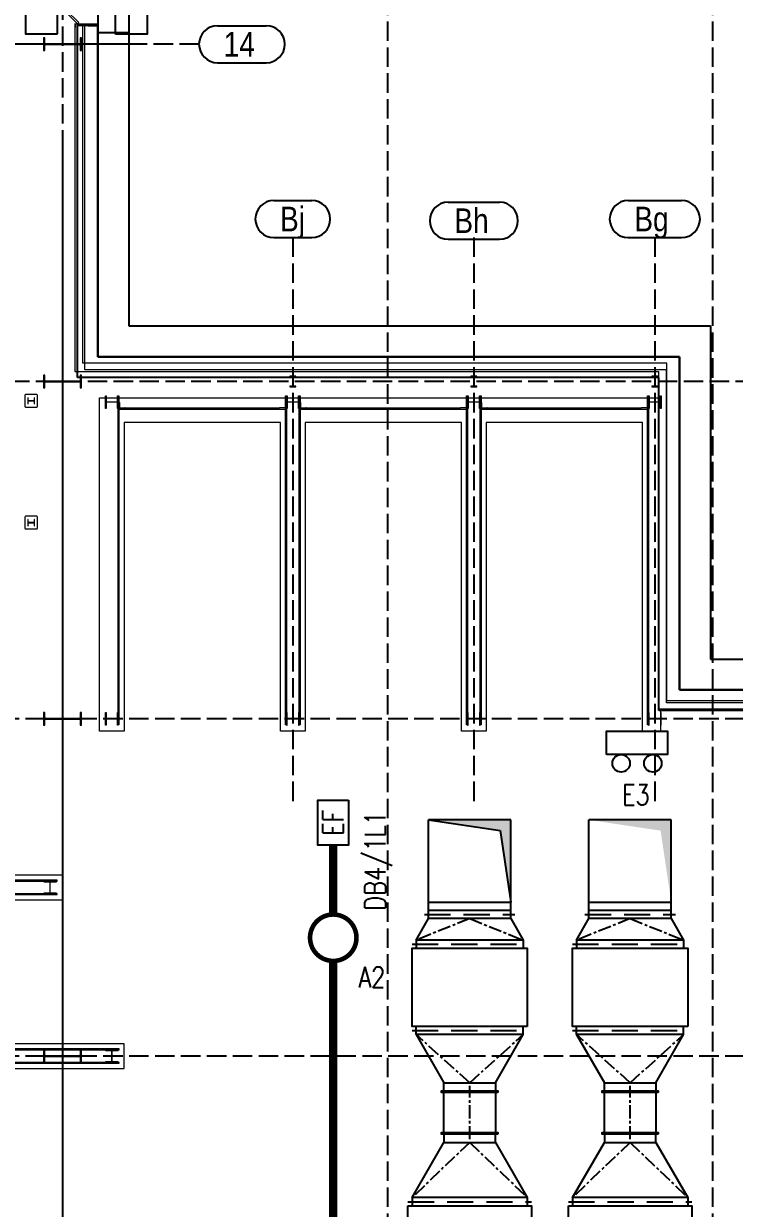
# Model space of a CAD drawing. Header units: millimetres. Extents: x 91119 to 433967, y 16708 to 144224.
# Drawn here: x 337210 to 354484, y 99793 to 128593 of the extents above; entities that cross this region are included whole.
import ezdxf
from ezdxf.enums import TextEntityAlignment as Align

# ---------------------------------------------------------------- set-up
doc = ezdxf.new("R2010")
doc.units = ezdxf.units.MM
doc.header["$LTSCALE"] = 100
for name, pattern in [('121217 IES and EMR$0$XKITLINE00', [0]), ('121217 IES and EMR$0$XKITLINE03', [6.299213, 4.724409, -1.574803]), ('CENTER', [50.8, 31.75, -6.35, 6.35, -6.35]), ('DASHED', [19.05, 12.7, -6.35]), ('HIDDEN', [9.525, 6.35, -3.175])]:
    doc.linetypes.add(name, pattern=pattern)
doc.layers.add('121217 IES and EMR$0$G3 Fab Prts-22 Door-Plan', color=7, linetype='Continuous', lineweight=5)
for name, color, linetype in [('121217 IES and EMR$0$grid', 8, 'Continuous'), ('121217 IES and EMR$0$layout', 8, 'Continuous'), ('121217 IES and EMR$0$Xref', 8, 'Continuous'), ('Lighting', 5, 'Continuous'), ('Vent', 3, 'Continuous')]:
    doc.layers.add(name, color=color, linetype=linetype)
doc.styles.add('121217 IES and EMR$0$CENTURY_GOTHIC', font='GOTHIC.TTF')
doc.styles.add('ROMANS', font='romans.shx', dxfattribs={"width": 0.8, "height": 2.5})

# ---------------------------------------------------------------- blocks, each defined once
blk = doc.blocks.new('121217 IES and EMR$0$Group-91-1')
at = {"layer": '121217 IES and EMR$0$G3 Fab Prts-22 Door-Plan', "color": 7, "linetype": 'Continuous', "lineweight": 5, "transparency": 33554687, "flags": 128}
blk.add_lwpolyline([(-408, 250), (169, 827), (200, 796), (-377, 219)], close=True, dxfattribs=at)
blk = doc.blocks.new('121217 IES and EMR$0$Group-92-1')
at = {"layer": '121217 IES and EMR$0$G3 Fab Prts-22 Door-Plan', "color": 7, "linetype": 'Continuous', "lineweight": 5, "transparency": 33554687}
for p, q in [((-408, 250), (169, 827)), ((-377, 219), (200, 796)), ((169, 827), (200, 796)), ((-408, 250), (-377, 219))]:
    blk.add_line(p, q, dxfattribs=at)
at = {"layer": '121217 IES and EMR$0$G3 Fab Prts-22 Door-Plan', "color": 7, "transparency": 33554687}
blk.add_blockref('121217 IES and EMR$0$Group-91-1', (0, 0), dxfattribs=at)
blk = doc.blocks.new('121217 IES and EMR$0$Group-87-1')
at = {"layer": '121217 IES and EMR$0$G3 Fab Prts-22 Door-Plan', "color": 7, "linetype": 'Continuous', "lineweight": 5, "transparency": 33554687}
for p, q in [((-450, 250.5), (-450, -250.5)), ((450, 250.5), (450, -250.5))]:
    blk.add_line(p, q, dxfattribs=at)
blk = doc.blocks.new('121217 IES and EMR$0$Group-88-1')
at = {"layer": '121217 IES and EMR$0$G3 Fab Prts-22 Door-Plan', "color": 7, "linetype": 'Continuous', "lineweight": 5, "transparency": 33554687, "flags": 128}
for points in [[(-450, 250.5), (-408, 250.5), (-408, -250.5), (-450, -250.5)], [(408, 250.5), (450, 250.5), (450, -250.5), (408, -250.5)]]:
    blk.add_lwpolyline(points, close=True, dxfattribs=at)

msp = doc.modelspace()

# ---------------------------------------------------------------- linework, layer by layer
at = {"layer": '121217 IES and EMR$0$grid', "linetype": '121217 IES and EMR$0$XKITLINE03'}
for p, q in [((338152, 138606), (338152, 22312)), ((346052, 138095), (346052, 25094)), ((353952, 138095), (353952, 25094)), ((341471, 128094), (284783, 128094)), ((339926, 128094), (333848, 128094)), ((338152, 125834), (338152, 30795)), ((343752, 123394), (343752, 109694)), ((348152, 123394), (348152, 109694)), ((352552, 123394), (352552, 109694)), ((356246, 119894), (284783, 119894)), ((409538, 111694), (255652, 111694)), ((409538, 103494), (255652, 103494))]:
    msp.add_line(p, q, dxfattribs=at)
at = {"layer": '121217 IES and EMR$0$grid', "linetype": '121217 IES and EMR$0$XKITLINE00'}
for p, q in [((341921, 128544), (343108, 128544)), ((341921, 127644), (343108, 127644)), ((343291, 124294), (344213, 124294)), ((347529, 124253), (348776, 124253)), ((351904, 124294), (353201, 124294)), ((343291, 123394), (344213, 123394)), ((347529, 123353), (348776, 123353)), ((351904, 123394), (353201, 123394))]:
    msp.add_line(p, q, dxfattribs=at)
for centre, start, end in [((341921, 128094), 90, 270), ((343108, 128094), 270, 90), ((343291, 123844), 90, 270), ((344213, 123844), 270, 90), ((347529, 123803), 90, 270), ((348776, 123803), 270, 90), ((351904, 123844), 90, 270), ((353201, 123844), 270, 90)]:
    msp.add_arc(centre, 450, start, end, dxfattribs=at)
at = {"layer": '121217 IES and EMR$0$layout', "transparency": 33554687}
for p, q in [((339766, 137775), (339766, 121244)), ((339016, 137025), (339016, 120494)), ((338515, 119993), (338515, 128550)), ((339016, 120494), (339016, 128550)), ((339766, 128367), (339016, 128367)), ((339766, 128367), (339766, 121244)), ((339766, 121244), (353904, 121244)), ((339766, 121244), (353904, 121244)), ((353904, 121244), (353904, 113144)), ((353904, 121244), (353904, 113144)), ((339016, 120494), (353154, 120494)), ((353154, 120494), (339016, 120494)), ((353154, 120494), (353154, 112394)), ((353154, 112394), (353154, 120494)), ((352653, 119993), (338515, 119993)), ((352653, 111893), (352653, 119993)), ((353904, 113144), (374728, 113144)), ((353904, 113144), (373310, 113144)), ((353154, 112394), (375478, 112394)), ((361439, 112394), (353154, 112394)), ((361439, 111893), (352653, 111893))]:
    msp.add_line(p, q, dxfattribs=at)
at = {"layer": '121217 IES and EMR$0$layout'}
for p, q in [((339016, 137025), (339016, 120494)), ((338766, 128550), (338515, 128550)), ((338515, 128550), (338515, 128550)), ((338515, 128550), (338515, 128550)), ((338766, 128550), (339016, 128550)), ((339016, 128550), (339016, 128550)), ((339016, 128550), (339016, 128550)), ((339016, 120494), (353154, 120494)), ((353154, 120494), (353154, 112394)), ((353154, 112394), (398057, 112394))]:
    msp.add_line(p, q, dxfattribs=at)
at = {"layer": '121217 IES and EMR$0$layout', "linetype": 'Continuous', "lineweight": 5, "transparency": 33554687}
for p, q in [((338515, 128550), (338515, 128592)), ((338515, 128592), (339016, 128592)), ((338700, 120178), (338700, 128550)), ((338700, 120178), (338700, 128550)), ((339016, 128550), (339016, 128592)), ((352838, 120178), (338700, 120178)), ((352838, 120178), (338700, 120178)), ((352838, 112078), (352838, 120178)), ((352838, 112078), (352838, 120178)), ((361439, 112078), (352838, 112078)), ((361439, 112078), (352838, 112078))]:
    msp.add_line(p, q, dxfattribs=at)
at = {"layer": '121217 IES and EMR$0$Xref', "linetype": 'Continuous', "lineweight": 15}
for p, q in [((338452, 128594), (338452, 128504)), ((338452, 128504), (338466, 128504)), ((338466, 128504), (338466, 128575)), ((338478, 128587), (338626, 128587)), ((338638, 128575), (338638, 128504)), ((338638, 128504), (338652, 128504)), ((338652, 128504), (338652, 128594)), ((337693, 128246), (337693, 127941)), ((337721, 128246), (337693, 128246)), ((337721, 128121), (337721, 128246)), ((338584, 128246), (338584, 128121)), ((338612, 128246), (338584, 128246)), ((338612, 127941), (338612, 128246)), ((337693, 127941), (337721, 127941)), ((337721, 127941), (337721, 128066)), ((338565, 128102), (337740, 128102)), ((337740, 128085), (338565, 128085)), ((338584, 128066), (338584, 127941)), ((338584, 127941), (338612, 127941)), ((337693, 120046), (337693, 119741)), ((337721, 120046), (337693, 120046)), ((337721, 119921), (337721, 120046)), ((337721, 119741), (337721, 119866)), ((338565, 119902), (337740, 119902)), ((337740, 119885), (338565, 119885)), ((338584, 120046), (338584, 119921)), ((338612, 120046), (338584, 120046)), ((338584, 119866), (338584, 119741)), ((338612, 119741), (338612, 120046)), ((343679, 120022), (343679, 120011)), ((343826, 120022), (343679, 120022)), ((343679, 120011), (343742, 120011)), ((343749, 120003), (343749, 119784)), ((343756, 119784), (343756, 120003)), ((343763, 120011), (343826, 120011)), ((343826, 120011), (343826, 120022)), ((348079, 120022), (348079, 120011)), ((348226, 120022), (348079, 120022)), ((348079, 120011), (348142, 120011)), ((348149, 120003), (348149, 119784)), ((348156, 119784), (348156, 120003)), ((348163, 120011), (348226, 120011)), ((348226, 120011), (348226, 120022)), ((352479, 120022), (352479, 120011)), ((352626, 120022), (352479, 120022)), ((352479, 120011), (352542, 120011)), ((352549, 120003), (352549, 119784)), ((352556, 119784), (352556, 120003)), ((352563, 120011), (352626, 120011)), ((352626, 120011), (352626, 120022)), ((337693, 119741), (337721, 119741)), ((338584, 119741), (338612, 119741)), ((343679, 119777), (343679, 119766)), ((343742, 119777), (343679, 119777)), ((343679, 119766), (343826, 119766)), ((343826, 119777), (343763, 119777)), ((343826, 119766), (343826, 119777)), ((348079, 119777), (348079, 119766)), ((348142, 119777), (348079, 119777)), ((348079, 119766), (348226, 119766)), ((348226, 119777), (348163, 119777)), ((348226, 119766), (348226, 119777)), ((352479, 119777), (352479, 119766)), ((352542, 119777), (352479, 119777)), ((352479, 119766), (352626, 119766)), ((352626, 119777), (352563, 119777)), ((352626, 119766), (352626, 119777)), ((337693, 111846), (337693, 111541)), ((337721, 111846), (337693, 111846)), ((337721, 111721), (337721, 111846)), ((338584, 111846), (338584, 111721)), ((338612, 111846), (338584, 111846)), ((338612, 111541), (338612, 111846)), ((343599, 111846), (343599, 111541)), ((343614, 111846), (343599, 111846)), ((343614, 111714), (343614, 111846)), ((343906, 111846), (343891, 111846)), ((343891, 111846), (343891, 111714)), ((343906, 111541), (343906, 111846)), ((347999, 111846), (347999, 111541)), ((348014, 111846), (347999, 111846)), ((348014, 111714), (348014, 111846)), ((348306, 111846), (348291, 111846)), ((348291, 111846), (348291, 111714)), ((348306, 111541), (348306, 111846)), ((352399, 111846), (352399, 111541)), ((352414, 111846), (352399, 111846)), ((352414, 111714), (352414, 111846)), ((352706, 111846), (352691, 111846)), ((352691, 111846), (352691, 111714)), ((352706, 111541), (352706, 111846)), ((337693, 111541), (337721, 111541)), ((337721, 111541), (337721, 111666)), ((338565, 111702), (337740, 111702)), ((337740, 111685), (338565, 111685)), ((338584, 111666), (338584, 111541)), ((338584, 111541), (338612, 111541)), ((343599, 111541), (343614, 111541)), ((343614, 111541), (343614, 111674)), ((343876, 111699), (343629, 111699)), ((343629, 111689), (343876, 111689)), ((343891, 111674), (343891, 111541)), ((343891, 111541), (343906, 111541)), ((347999, 111541), (348014, 111541)), ((348014, 111541), (348014, 111674)), ((348276, 111699), (348029, 111699)), ((348029, 111689), (348276, 111689)), ((348291, 111674), (348291, 111541)), ((348291, 111541), (348306, 111541)), ((352399, 111541), (352414, 111541)), ((352414, 111541), (352414, 111674)), ((352676, 111699), (352429, 111699)), ((352429, 111689), (352676, 111689)), ((352691, 111674), (352691, 111541)), ((352691, 111541), (352706, 111541)), ((337693, 103646), (337693, 103341)), ((337721, 103646), (337693, 103646)), ((337721, 103521), (337721, 103646)), ((337721, 103341), (337721, 103466)), ((338565, 103502), (337740, 103502)), ((337740, 103485), (338565, 103485)), ((338584, 103646), (338584, 103521)), ((338612, 103646), (338584, 103646)), ((338584, 103466), (338584, 103341)), ((338612, 103341), (338612, 103646)), ((337693, 103341), (337721, 103341)), ((338584, 103341), (338612, 103341))]:
    msp.add_line(p, q, dxfattribs=at)
at = {"layer": '121217 IES and EMR$0$Xref', "linetype": 'Continuous', "lineweight": 20}
for p, q in [((338452, 128504), (338452, 128102)), ((338652, 120337), (338652, 128504)), ((338452, 128085), (338452, 120137)), ((338452, 120137), (352641, 120137)), ((352841, 120337), (338652, 120337)), ((352641, 120137), (352641, 119399)), ((352841, 112134), (352841, 120337)), ((337237, 119559), (337237, 119289)), ((337527, 119579), (337257, 119579)), ((337547, 119289), (337547, 119559)), ((339199, 119241), (339199, 119546)), ((339199, 119546), (339214, 119546)), ((339214, 119546), (339214, 119414)), ((339491, 119414), (339491, 119546)), ((339491, 119546), (339506, 119546)), ((339506, 119546), (339506, 119241)), ((339507, 119544), (339527, 119544)), ((339507, 111544), (339507, 119544)), ((339527, 119544), (339527, 111544)), ((343578, 119544), (343598, 119544)), ((343578, 111544), (343578, 119544)), ((343598, 119544), (343598, 111544)), ((343599, 119241), (343599, 119546)), ((343599, 119546), (343614, 119546)), ((343614, 119546), (343614, 119414)), ((343891, 119414), (343891, 119546)), ((343891, 119546), (343906, 119546)), ((343906, 119546), (343906, 119241)), ((343907, 119544), (343927, 119544)), ((343907, 111544), (343907, 119544)), ((343927, 119544), (343927, 111544)), ((347978, 119544), (347998, 119544)), ((347978, 111544), (347978, 119544)), ((347998, 119544), (347998, 111544)), ((347999, 119241), (347999, 119546)), ((347999, 119546), (348014, 119546)), ((348014, 119546), (348014, 119414)), ((348291, 119414), (348291, 119546)), ((348291, 119546), (348306, 119546)), ((348306, 119546), (348306, 119241)), ((348307, 119544), (348327, 119544)), ((348307, 111544), (348307, 119544)), ((348327, 119544), (348327, 111544)), ((352378, 119544), (352398, 119544)), ((352378, 111544), (352378, 119544)), ((352398, 119544), (352398, 111544)), ((352399, 119241), (352399, 119546)), ((352399, 119546), (352414, 119546)), ((352414, 119546), (352414, 119414)), ((352691, 119414), (352691, 119546)), ((352691, 119546), (352706, 119546)), ((352706, 119546), (352706, 119241)), ((337257, 119269), (337527, 119269)), ((337314, 119500), (337314, 119347)), ((337323, 119500), (337314, 119500)), ((337314, 119347), (337323, 119347)), ((337323, 119435), (337323, 119500)), ((337323, 119347), (337323, 119413)), ((337454, 119427), (337331, 119427)), ((337331, 119420), (337454, 119420)), ((337462, 119500), (337462, 119435)), ((337471, 119500), (337462, 119500)), ((337462, 119413), (337462, 119347)), ((337462, 119347), (337471, 119347)), ((337471, 119347), (337471, 119500)), ((339052, 119494), (339199, 119494)), ((339052, 111394), (339052, 119494)), ((339214, 119241), (339199, 119241)), ((339214, 119494), (339491, 119494)), ((339214, 119374), (339214, 119241)), ((339229, 119399), (339476, 119399)), ((339476, 119389), (339229, 119389)), ((339491, 119241), (339491, 119374)), ((339506, 119241), (339491, 119241)), ((339506, 119494), (339507, 119494)), ((339527, 119494), (343578, 119494)), ((339527, 119244), (339527, 119394)), ((339527, 119394), (339531, 119394)), ((339532, 119244), (339527, 119244)), ((339532, 119244), (339532, 119224)), ((339539, 119386), (339539, 119272)), ((339555, 119256), (339669, 119256)), ((339677, 119248), (339677, 119244)), ((343428, 119244), (339677, 119244)), ((343428, 119248), (343428, 119244)), ((343550, 119256), (343436, 119256)), ((343566, 119386), (343566, 119272)), ((343573, 119224), (343573, 119244)), ((343573, 119244), (343578, 119244)), ((343578, 119394), (343574, 119394)), ((343578, 119244), (343578, 119394)), ((343598, 119494), (343599, 119494)), ((343614, 119241), (343599, 119241)), ((343614, 119494), (343891, 119494)), ((343614, 119374), (343614, 119241)), ((343629, 119399), (343876, 119399)), ((343876, 119389), (343629, 119389)), ((343891, 119241), (343891, 119374)), ((343906, 119241), (343891, 119241)), ((343906, 119494), (343907, 119494)), ((343927, 119494), (347978, 119494)), ((343927, 119244), (343927, 119394)), ((343927, 119394), (343931, 119394)), ((343932, 119244), (343927, 119244)), ((343932, 119244), (343932, 119224)), ((343939, 119386), (343939, 119272)), ((343955, 119256), (344069, 119256)), ((344077, 119248), (344077, 119244)), ((347828, 119244), (344077, 119244)), ((347828, 119248), (347828, 119244)), ((347950, 119256), (347836, 119256)), ((347966, 119386), (347966, 119272)), ((347973, 119224), (347973, 119244)), ((347973, 119244), (347978, 119244)), ((347978, 119394), (347974, 119394)), ((347978, 119244), (347978, 119394)), ((347998, 119494), (347999, 119494)), ((348014, 119241), (347999, 119241)), ((348014, 119494), (348291, 119494)), ((348014, 119374), (348014, 119241)), ((348029, 119399), (348276, 119399)), ((348276, 119389), (348029, 119389)), ((348291, 119241), (348291, 119374)), ((348306, 119241), (348291, 119241)), ((348306, 119494), (348307, 119494)), ((348327, 119494), (352378, 119494)), ((348327, 119244), (348327, 119394)), ((348327, 119394), (348331, 119394)), ((348332, 119244), (348327, 119244)), ((348332, 119244), (348332, 119224)), ((348339, 119386), (348339, 119272)), ((348355, 119256), (348469, 119256)), ((348477, 119248), (348477, 119244)), ((352228, 119244), (348477, 119244)), ((352228, 119248), (352228, 119244)), ((352350, 119256), (352236, 119256)), ((352366, 119386), (352366, 119272)), ((352373, 119224), (352373, 119244)), ((352373, 119244), (352378, 119244)), ((352378, 119394), (352374, 119394)), ((352378, 119244), (352378, 119394)), ((352398, 119494), (352399, 119494)), ((352414, 119241), (352399, 119241)), ((352414, 119494), (352641, 119494)), ((352414, 119374), (352414, 119241)), ((352429, 119399), (352676, 119399)), ((352676, 119389), (352429, 119389)), ((352641, 119389), (352641, 111934)), ((352691, 119241), (352691, 119374)), ((352706, 119241), (352691, 119241)), ((339532, 119224), (343573, 119224)), ((343932, 119224), (347973, 119224)), ((348332, 119224), (352373, 119224)), ((339652, 118894), (339652, 111394)), ((343452, 118894), (339652, 118894)), ((343452, 111394), (343452, 118894)), ((344052, 118894), (344052, 111394)), ((347852, 118894), (344052, 118894)), ((347852, 111394), (347852, 118894)), ((348452, 118894), (348452, 111394)), ((352252, 118894), (348452, 118894)), ((352252, 111394), (352252, 118894)), ((337237, 116599), (337237, 116329)), ((337527, 116619), (337257, 116619)), ((337314, 116540), (337314, 116387)), ((337323, 116540), (337314, 116540)), ((337314, 116387), (337323, 116387)), ((337323, 116475), (337323, 116540)), ((337323, 116387), (337323, 116453)), ((337454, 116467), (337331, 116467)), ((337331, 116460), (337454, 116460)), ((337471, 116540), (337462, 116540)), ((337462, 116540), (337462, 116475)), ((337462, 116453), (337462, 116387)), ((337462, 116387), (337471, 116387)), ((337471, 116387), (337471, 116540)), ((337547, 116329), (337547, 116599)), ((337257, 116309), (337527, 116309)), ((360437, 112134), (352841, 112134)), ((339199, 111541), (339199, 111846)), ((339199, 111846), (339214, 111846)), ((339214, 111846), (339214, 111714)), ((339491, 111714), (339491, 111846)), ((339491, 111846), (339506, 111846)), ((339506, 111846), (339506, 111541)), ((352641, 111934), (360437, 111934)), ((352691, 111934), (352691, 111711)), ((339214, 111541), (339199, 111541)), ((339214, 111674), (339214, 111541)), ((339229, 111699), (339476, 111699)), ((339476, 111689), (339229, 111689)), ((339491, 111541), (339491, 111674)), ((339506, 111541), (339491, 111541)), ((339527, 111544), (339507, 111544)), ((343598, 111544), (343578, 111544)), ((343927, 111544), (343907, 111544)), ((347998, 111544), (347978, 111544)), ((348327, 111544), (348307, 111544)), ((352398, 111544), (352378, 111544)), ((352691, 111677), (352691, 111394)), ((339652, 111394), (339052, 111394)), ((344052, 111394), (343452, 111394)), ((348452, 111394), (347852, 111394)), ((352691, 111394), (352252, 111394)), ((338152, 107894), (333552, 107894)), ((338028, 107768), (333702, 107768)), ((333702, 107748), (338028, 107748)), ((337700, 107748), (337700, 107732)), ((338005, 107748), (337700, 107748)), ((337700, 107732), (337832, 107732)), ((337848, 107717), (337848, 107470)), ((337857, 107470), (337857, 107717)), ((337873, 107732), (338005, 107732)), ((338005, 107732), (338005, 107748)), ((338028, 107748), (338028, 107768)), ((338152, 107294), (338152, 107894)), ((338028, 107440), (333702, 107440)), ((337700, 107455), (337700, 107440)), ((337832, 107455), (337700, 107455)), ((337700, 107440), (338005, 107440)), ((338005, 107455), (337873, 107455)), ((338005, 107440), (338005, 107455)), ((338028, 107420), (338028, 107440)), ((333702, 107420), (338028, 107420)), ((334152, 107294), (338152, 107294)), ((339652, 103794), (334152, 103794)), ((339652, 103194), (339652, 103794)), ((339528, 103668), (333702, 103668)), ((333702, 103648), (339528, 103648)), ((339505, 103648), (339200, 103648)), ((339200, 103648), (339200, 103632)), ((339200, 103632), (339332, 103632)), ((339348, 103617), (339348, 103370)), ((339357, 103370), (339357, 103617)), ((339373, 103632), (339505, 103632)), ((339505, 103632), (339505, 103648)), ((339528, 103648), (339528, 103668)), ((339528, 103340), (333702, 103340)), ((333702, 103320), (339528, 103320)), ((334152, 103194), (339652, 103194)), ((339200, 103355), (339200, 103340)), ((339332, 103355), (339200, 103355)), ((339200, 103340), (339505, 103340)), ((339505, 103355), (339373, 103355)), ((339505, 103340), (339505, 103355)), ((339528, 103320), (339528, 103340))]:
    msp.add_line(p, q, dxfattribs=at)
at = {"layer": '121217 IES and EMR$0$Xref', "linetype": 'Continuous', "lineweight": 0}
for p, q in [((337726, 128109), (337693, 128077)), ((338004, 119902), (337987, 119885)), ((343756, 119997), (343749, 119991)), ((343780, 120022), (343770, 120011)), ((337471, 119369), (337462, 119360)), ((340319, 119244), (340339, 119224)), ((343147, 119244), (343167, 119224)), ((345976, 119244), (345996, 119224)), ((348804, 119244), (348824, 119224)), ((351633, 119244), (351653, 119224)), ((343578, 118813), (343598, 118793)), ((343907, 118485), (343927, 118465)), ((352378, 118498), (352398, 118478)), ((339507, 117228), (339527, 117208)), ((347978, 117241), (347998, 117221)), ((348307, 116913), (348327, 116893)), ((337323, 116393), (337318, 116387)), ((337397, 116467), (337391, 116460)), ((337470, 116540), (337462, 116531)), ((343578, 115984), (343598, 115964)), ((343907, 115656), (343927, 115636)), ((352378, 115669), (352398, 115649)), ((339507, 114399), (339527, 114379)), ((347978, 114413), (347998, 114393)), ((348307, 114085), (348327, 114065)), ((343578, 113156), (343598, 113136)), ((343907, 112828), (343927, 112808)), ((352378, 112841), (352398, 112821)), ((338290, 111702), (338272, 111685)), ((339379, 111699), (339389, 111689)), ((339491, 111586), (339506, 111571)), ((339507, 111571), (339527, 111551)), ((343906, 111662), (343891, 111647)), ((347978, 111584), (347998, 111564)), ((352428, 111699), (352399, 111669)), ((338612, 103539), (338558, 103485)), ((338740, 103668), (338720, 103648)), ((338412, 103340), (338392, 103320))]:
    msp.add_line(p, q, dxfattribs=at)
at = {"layer": '121217 IES and EMR$0$Xref', "linetype": 'Continuous', "lineweight": 15}
for centre, radius, start, end in [((338478, 128575), 12, 90, 180), ((338626, 128575), 12, 0, 90), ((337740, 128121), 19.1, 180, 270), ((337740, 128066), 19.1, 90, 180), ((338565, 128121), 19.1, 270, 0), ((338565, 128066), 19.1, 0, 90), ((337740, 119921), 19.1, 180, 270), ((337740, 119866), 19.1, 90, 180), ((338565, 119921), 19.1, 270, 0), ((338565, 119866), 19.1, 0, 90), ((343742, 120003), 7.6, 0, 90), ((343763, 120003), 7.6, 90, 180), ((348142, 120003), 7.6, 0, 90), ((348163, 120003), 7.6, 90, 180), ((352542, 120003), 7.6, 0, 90), ((352563, 120003), 7.6, 90, 180), ((343742, 119784), 7.6, 270, 0), ((343763, 119784), 7.6, 180, 270), ((348142, 119784), 7.6, 270, 0), ((348163, 119784), 7.6, 180, 270), ((352542, 119784), 7.6, 270, 0), ((352563, 119784), 7.6, 180, 270), ((337740, 111721), 19.1, 180, 270), ((337740, 111666), 19.1, 90, 180), ((338565, 111721), 19.1, 270, 0), ((338565, 111666), 19.1, 0, 90), ((343629, 111714), 15.2, 180, 270), ((343629, 111674), 15.2, 90, 180), ((343876, 111714), 15.2, 270, 0), ((343876, 111674), 15.2, 0, 90), ((348029, 111714), 15.2, 180, 270), ((348029, 111674), 15.2, 90, 180), ((348276, 111714), 15.2, 270, 0), ((348276, 111674), 15.2, 0, 90), ((352429, 111714), 15.2, 180, 270), ((352429, 111674), 15.2, 90, 180), ((352676, 111714), 15.2, 270, 0), ((352676, 111674), 15.2, 0, 90), ((337740, 103521), 19.1, 180, 270), ((337740, 103466), 19.1, 90, 180), ((338565, 103521), 19.1, 270, 0), ((338565, 103466), 19.1, 0, 90)]:
    msp.add_arc(centre, radius, start, end, dxfattribs=at)
at = {"layer": '121217 IES and EMR$0$Xref', "linetype": 'Continuous', "lineweight": 20}
for centre, radius, start, end in [((337257, 119559), 20, 90, 180), ((337527, 119559), 20, 0, 90), ((337257, 119289), 20, 180, 270), ((337331, 119435), 7.6, 180, 270), ((337331, 119413), 7.6, 90, 180), ((337454, 119435), 7.6, 270, 0), ((337454, 119413), 7.6, 0, 90), ((337527, 119289), 20, 270, 0), ((339229, 119414), 15.2, 180, 270), ((339229, 119374), 15.2, 90, 180), ((339476, 119414), 15.2, 270, 0), ((339476, 119374), 15.2, 0, 90), ((339531, 119386), 8, 0, 90), ((339555, 119272), 16, 180, 270), ((339669, 119248), 8, 0, 90), ((343436, 119248), 8, 90, 180), ((343550, 119272), 16, 270, 0), ((343574, 119386), 8, 90, 180), ((343629, 119414), 15.2, 180, 270), ((343629, 119374), 15.2, 90, 180), ((343876, 119414), 15.2, 270, 0), ((343876, 119374), 15.2, 0, 90), ((343931, 119386), 8, 0, 90), ((343955, 119272), 16, 180, 270), ((344069, 119248), 8, 0, 90), ((347836, 119248), 8, 90, 180), ((347950, 119272), 16, 270, 0), ((347974, 119386), 8, 90, 180), ((348029, 119414), 15.2, 180, 270), ((348029, 119374), 15.2, 90, 180), ((348276, 119414), 15.2, 270, 0), ((348276, 119374), 15.2, 0, 90), ((348331, 119386), 8, 0, 90), ((348355, 119272), 16, 180, 270), ((348469, 119248), 8, 0, 90), ((352236, 119248), 8, 90, 180), ((352350, 119272), 16, 270, 0), ((352374, 119386), 8, 90, 180), ((352429, 119414), 15.2, 180, 270), ((352429, 119374), 15.2, 90, 180), ((352676, 119414), 15.2, 270, 0), ((352676, 119374), 15.2, 0, 90), ((337257, 116599), 20, 90, 180), ((337331, 116475), 7.6, 180, 270), ((337331, 116453), 7.6, 90, 180), ((337454, 116475), 7.6, 270, 0), ((337454, 116453), 7.6, 0, 90), ((337527, 116599), 20, 0, 90), ((337257, 116329), 20, 180, 270), ((337527, 116329), 20, 270, 0), ((339229, 111714), 15.2, 180, 270), ((339229, 111674), 15.2, 90, 180), ((339476, 111714), 15.2, 270, 0), ((339476, 111674), 15.2, 0, 90), ((337832, 107717), 15.2, 0, 90), ((337873, 107717), 15.2, 90, 180), ((337832, 107470), 15.2, 270, 0), ((337873, 107470), 15.2, 180, 270), ((339332, 103617), 15.2, 0, 90), ((339373, 103617), 15.2, 90, 180), ((339332, 103370), 15.2, 270, 0), ((339373, 103370), 15.2, 180, 270)]:
    msp.add_arc(centre, radius, start, end, dxfattribs=at)
at = {"layer": 'Lighting'}
for points in [[(338029, 128346), (338029, 129665), (337255, 129665), (337255, 128346)], [(339439, 128341), (339439, 129659), (340213, 129659), (340213, 128341)], [(351378, 110824), (351378, 111394), (352860, 111394), (352860, 110824)]]:
    msp.add_lwpolyline(points, close=True, dxfattribs=at)
at = {"layer": 'Lighting', "color": 1}
msp.add_lwpolyline([(345108, 109715), (345108, 108618), (344362, 108618), (344362, 109715)], close=True, dxfattribs=at)
at = {"layer": 'Lighting', "color": 1, "linetype": 'DASHED', "const_width": 200}
for points in [[(344735, 106936), (344735, 108618)], [(344735, 97892), (344735, 105807)]]:
    msp.add_lwpolyline(points, dxfattribs=at)
at = {"layer": 'Lighting', "const_width": 112}
msp.add_lwpolyline([(344171, 106371, 1), (345300, 106371, 1)], format="xyb", close=True, dxfattribs=at)
at = {"layer": 'Lighting'}
for centre in [(351733, 110611), (352504, 110611)]:
    msp.add_circle(centre, 213, dxfattribs=at)
at = {"layer": 'Vent'}
for p, q in [((347052, 107035), (347052, 109235)), ((349052, 109235), (347052, 109235)), ((347052, 109235), (348792, 108974)), ((349052, 107035), (349052, 109235)), ((350952, 107035), (350952, 109235)), ((352952, 109235), (350952, 109235)), ((352952, 107035), (352952, 109235)), ((348792, 108974), (349052, 107235)), ((347052, 107235), (349052, 107235)), ((350952, 107235), (352952, 107235)), ((347052, 106835), (347052, 107035)), ((349052, 107035), (347052, 107035)), ((349052, 106835), (349052, 107035)), ((350952, 106835), (350952, 107035)), ((352952, 107035), (350952, 107035)), ((352952, 106835), (352952, 107035)), ((346752, 106315), (347052, 106835)), ((349052, 106835), (347052, 106835)), ((349052, 106835), (349352, 106315)), ((350652, 106315), (350952, 106835)), ((352952, 106835), (350952, 106835)), ((352952, 106835), (353252, 106315)), ((346752, 106315), (346752, 106115)), ((349352, 106315), (346752, 106315)), ((349352, 106315), (349352, 106115)), ((350652, 106315), (350652, 106115)), ((353252, 106315), (350652, 106315)), ((353252, 106315), (353252, 106115)), ((346752, 104015), (346752, 104215)), ((346752, 104015), (347427, 102846)), ((349352, 104015), (346752, 104015)), ((348677, 102846), (349352, 104015)), ((349352, 104015), (349352, 104215)), ((350652, 104015), (350652, 104215)), ((350652, 104015), (351327, 102846)), ((353252, 104015), (350652, 104015)), ((352577, 102846), (353252, 104015)), ((353252, 104015), (353252, 104215)), ((347427, 102646), (347427, 102846)), ((347427, 102846), (348677, 102846)), ((348677, 102846), (348677, 102646)), ((351327, 102646), (351327, 102846)), ((351327, 102846), (352577, 102846)), ((352577, 102846), (352577, 102646)), ((346652, 100054), (347427, 101396)), ((347427, 101596), (347427, 101396)), ((347427, 101396), (348677, 101396)), ((348677, 101396), (348677, 101596)), ((348677, 101396), (349452, 100054)), ((350552, 100054), (351327, 101396)), ((351327, 101596), (351327, 101396)), ((351327, 101396), (352577, 101396)), ((352577, 101396), (352577, 101596)), ((352577, 101396), (353352, 100054)), ((346652, 100054), (346652, 99854)), ((349452, 100054), (346652, 100054)), ((349452, 100054), (349452, 99854)), ((350552, 100054), (350552, 99854)), ((353352, 100054), (350552, 100054)), ((353352, 100054), (353352, 99854))]:
    msp.add_line(p, q, dxfattribs=at)
at = {"layer": 'Vent', "linetype": 'HIDDEN'}
for p, q in [((346952, 106935), (349152, 106935)), ((350852, 106935), (353052, 106935)), ((346652, 106215), (349452, 106215)), ((350552, 106215), (353352, 106215)), ((346652, 104115), (349452, 104115)), ((350552, 104115), (353352, 104115)), ((346552, 99954), (349552, 99954)), ((350452, 99954), (353452, 99954))]:
    msp.add_line(p, q, dxfattribs=at)
at = {"layer": 'Vent', "linetype": 'CENTER', "ltscale": 0.1}
for p, q in [((348052, 106835), (346752, 106315)), ((348052, 106835), (349352, 106315)), ((351952, 106835), (350652, 106315)), ((351952, 106835), (353252, 106315)), ((348052, 102846), (346752, 104015)), ((348052, 102846), (349352, 104015)), ((351952, 102846), (350652, 104015)), ((351952, 102846), (353252, 104015)), ((348052, 101471), (348052, 102771)), ((351952, 101471), (351952, 102771)), ((348052, 101396), (346652, 100054)), ((348052, 101396), (349452, 100054)), ((351952, 101396), (350552, 100054)), ((351952, 101396), (353352, 100054))]:
    msp.add_line(p, q, dxfattribs=at)
at = {"layer": 'Vent'}
for points in [[(349452, 104215), (346652, 104215), (346652, 106115), (349452, 106115)], [(353352, 104215), (350552, 104215), (350552, 106115), (353352, 106115)], [(348735, 102626), (347370, 102626), (347370, 102646), (348735, 102646)], [(348735, 102606), (347370, 102606), (347370, 102626), (348735, 102626)], [(352635, 102626), (351270, 102626), (351270, 102646), (352635, 102646)], [(352635, 102606), (351270, 102606), (351270, 102626), (352635, 102626)], [(348735, 101616), (347370, 101616), (347370, 101636), (348735, 101636)], [(348735, 101596), (347370, 101596), (347370, 101616), (348735, 101616)], [(352635, 101616), (351270, 101616), (351270, 101636), (352635, 101636)], [(352635, 101596), (351270, 101596), (351270, 101616), (352635, 101616)], [(346552, 99854), (349552, 99854), (349552, 99154), (346552, 99154)], [(350452, 99854), (353452, 99854), (353452, 99154), (350452, 99154)]]:
    msp.add_lwpolyline(points, close=True, dxfattribs=at)
for points in [[(347427, 101636), (347427, 102606)], [(348677, 102606), (348677, 101636)], [(351327, 101636), (351327, 102606)], [(352577, 102606), (352577, 101636)]]:
    msp.add_lwpolyline(points, dxfattribs=at)
for points in [[(349052, 107235), (348792, 108974), (349052, 109235), (347052, 109235)], [(352952, 107235), (352692, 108974), (352952, 109235), (350952, 109235)]]:
    msp.add_solid(points, dxfattribs=at)

# ---------------------------------------------------------------- block references
at = {"layer": '121217 IES and EMR$0$layout', "transparency": 33554687, "rotation": 90.00004439622963}
for name in ['121217 IES and EMR$0$Group-87-1', '121217 IES and EMR$0$Group-88-1']:
    msp.add_blockref(name, (338766, 129000), dxfattribs=at)
at = {"layer": '121217 IES and EMR$0$layout', "rotation": 90.00004439622963}
msp.add_blockref('121217 IES and EMR$0$Group-92-1', (338766, 129000), dxfattribs=at)

# ---------------------------------------------------------------- texts
at = {"layer": '121217 IES and EMR$0$grid', "style": '121217 IES and EMR$0$CENTURY_GOTHIC', "width": 0.85}
for s, p in [('14', (342071, 127794)), ('Bj', (343441, 123544)), ('Bh', (347679, 123503)), ('Bg', (352054, 123544))]:
    msp.add_text(s, height=600, dxfattribs=at).set_placement(p)
at = {"layer": 'Lighting', "color": 0, "style": 'ROMANS', "width": 0.8}
msp.add_text('E3', height=500, dxfattribs=at).set_placement((351757, 109596))
msp.add_text('EF', height=500, rotation=90, dxfattribs=at).set_placement((344735, 109167), align=Align.MIDDLE_CENTER)
msp.add_text('DB4/1L1', height=500, rotation=90, dxfattribs=at).set_placement((346004, 107033))
at = {"layer": 'Lighting', "color": 0, "insert": (345348, 105660), "char_height": 500, "width": 7884.62, "attachment_point": 1, "style": 'ROMANS'}
msp.add_mtext('A2', dxfattribs=at)

doc.saveas('drawing.dxf')
